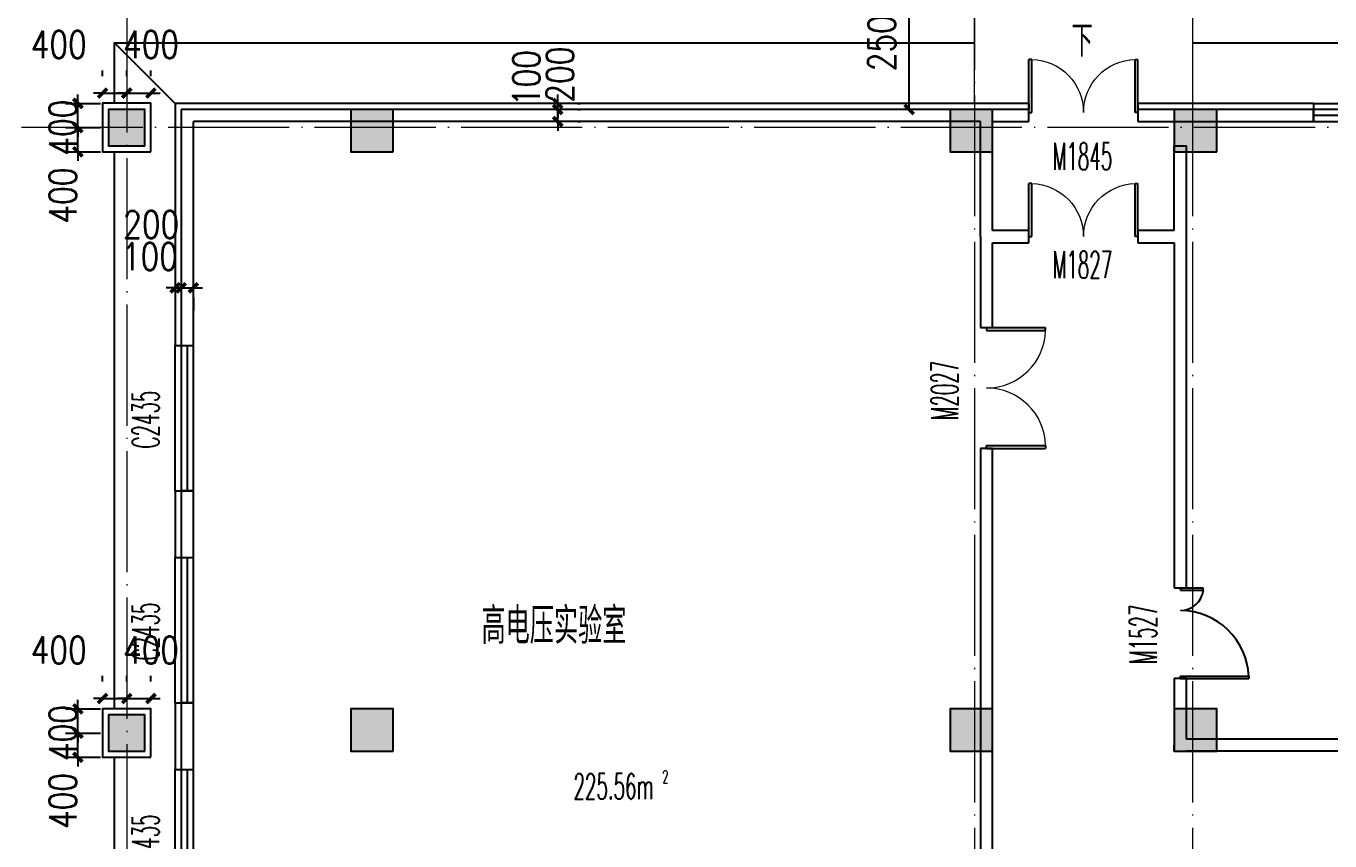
# Model space of a CAD drawing. Extents: x 1417642 to 3570900, y 124798 to 1191112.
# Drawn here: x 1438217 to 1459748, y 737352 to 750811 of the extents above; entities that cross this region are included whole.
import ezdxf

# ---------------------------------------------------------------- set-up
doc = ezdxf.new("R2010")
doc.units = 0
doc.header["$LTSCALE"] = 1000
doc.header["$MEASUREMENT"] = 0
doc.linetypes.add('DOTE', pattern=[2.42, 2, -0.2, 0.02, -0.2])
doc.layers.get('0').update_dxf_attribs({"linetype": 'CONTINUOUS'})
doc.layers.get('Defpoints').update_dxf_attribs({"linetype": 'CONTINUOUS'})
for name, color, linetype in [('colu', 2, 'CONTINUOUS'), ('DOTE', 1, 'DOTE'), ('PUB_DIM', 3, 'CONTINUOUS'), ('PUB_TEXT', 40, 'CONTINUOUS'), ('SPACE', 7, 'CONTINUOUS'), ('STAIR', 2, 'CONTINUOUS'), ('SURFACE', 6, 'CONTINUOUS'), ('tiaozheng', 20, 'CONTINUOUS'), ('WALL', 4, 'CONTINUOUS'), ('WINDOW', 2, 'CONTINUOUS'), ('WINDOW_TEXT', 7, 'CONTINUOUS'), ('填充', 252, 'CONTINUOUS'), ('屋面轮廓', 101, 'CONTINUOUS'), ('柱填充', 8, 'CONTINUOUS'), ('立面造型', 40, 'CONTINUOUS')]:
    doc.layers.add(name, color=color, linetype=linetype)
doc.styles.add('_TCH_DIM', font='ROMANS', dxfattribs={"width": 0.7, "bigfont": 'Z'})
doc.styles.add('_TCH_SPACE', font='ROMANS', dxfattribs={"width": 0.7, "height": 5, "bigfont": 'Z'})
doc.styles.add('_TCH_WINDOW', font='ROMANS.shx', dxfattribs={"width": 0.7, "height": 400, "bigfont": 'Z.shx'})
doc.styles.add('DIM_FONT', font='SIMPLEX.shx', dxfattribs={"width": 0.8})
doc.dimstyles.new('DIMN150', dxfattribs={"dimscale": 1.5, "dimtxt": 300, "dimasz": 100, "dimexe": 250, "dimexo": 300, "dimgap": 150, "dimtad": 1, "dimdec": 0, "dimzin": 0, "dimdsep": 46, "dimtxsty": 'DIM_FONT', "dimblk": 'ARCHTICK', "dimcen": 0.09, "dimdle": 1.5, "dimclrt": 7, "dimazin": 2, "dimtfac": 1, "dimtdec": 0, "dimtix": 1, "dimtmove": 2, "dimatfit": 3, "dimldrblk": 'ARCHTICK', "dimfxl": 1, "dimtolj": 1, "dimtzin": 0, "dimarcsym": 0})

# ---------------------------------------------------------------- blocks, each defined once
blk = doc.blocks.new('e')
at = {"layer": '柱填充'}
h = blk.add_hatch(color=256, dxfattribs=at)
h.paths.add_polyline_path([(1540396, 673470), (1540396, 674070), (1539796, 674070), (1539796, 673470)])
h.paths.add_polyline_path([(1540396, 663470), (1540396, 664070), (1539796, 664070), (1539796, 663470)])
h.paths.add_polyline_path([(1540396, 659870), (1540396, 660470), (1539796, 660470), (1539796, 659870)])
h.paths.add_polyline_path([(1540396, 651870), (1540396, 652470), (1539796, 652470), (1539796, 651870)])
h.paths.add_polyline_path([(1540396, 643870), (1540396, 644470), (1539796, 644470), (1539796, 643870)])
h.paths.add_polyline_path([(1540396, 635870), (1540396, 636470), (1539796, 636470), (1539796, 635870)])
h.paths.add_polyline_path([(1540396, 627870), (1540396, 628470), (1539796, 628470), (1539796, 627870)])
h.paths.add_polyline_path([(1540396, 619870), (1540396, 620470), (1539796, 620470), (1539796, 619870)])
h.paths.add_polyline_path([(1540396, 611870), (1540396, 612470), (1539796, 612470), (1539796, 611870)])
h.paths.add_polyline_path([(1540396, 603870), (1540396, 604470), (1539796, 604470), (1539796, 603870)])
h.paths.add_polyline_path([(1540396, 595870), (1540396, 596470), (1539796, 596470), (1539796, 595870)])
h.paths.add_polyline_path([(1611246, 673470), (1611246, 674070), (1610646, 674070), (1610646, 673470)])
h.paths.add_polyline_path([(1602046, 673370), (1602046, 674070), (1601346, 674070), (1601346, 673370)])
h.paths.add_polyline_path([(1594046, 673370), (1594046, 674070), (1593346, 674070), (1593346, 673370)])
h.paths.add_polyline_path([(1586046, 673370), (1586046, 674070), (1585346, 674070), (1585346, 673370)])
h.paths.add_polyline_path([(1578046, 673370), (1578046, 674070), (1577346, 674070), (1577346, 673370)])
h.paths.add_polyline_path([(1568046, 673370), (1568046, 674070), (1567346, 674070), (1567346, 673370)])
h.paths.add_polyline_path([(1558096, 673370), (1558096, 674070), (1557396, 674070), (1557396, 673370)])
h.paths.add_polyline_path([(1554396, 673370), (1554396, 674070), (1553696, 674070), (1553696, 673370)])
h.paths.add_polyline_path([(1544496, 673370), (1544496, 674070), (1543796, 674070), (1543796, 673370)])
h.paths.add_polyline_path([(1611246, 664070), (1610546, 664070), (1610546, 663470), (1611246, 663470)])
h.paths.add_polyline_path([(1602096, 663470), (1602096, 664270), (1601296, 664270), (1601296, 663470)])
h.paths.add_polyline_path([(1594096, 663470), (1594096, 664270), (1593296, 664270), (1593296, 663470)])
h.paths.add_polyline_path([(1586096, 663470), (1586096, 664270), (1585296, 664270), (1585296, 663470)])
h.paths.add_polyline_path([(1578096, 663470), (1578096, 664270), (1577296, 664270), (1577296, 663470)])
h.paths.add_polyline_path([(1568096, 663470), (1568096, 664270), (1567296, 664270), (1567296, 663470)])
h.paths.add_polyline_path([(1558096, 663470), (1558096, 664170), (1557396, 664170), (1557396, 663470)])
h.paths.add_polyline_path([(1554396, 663470), (1554396, 664170), (1553696, 664170), (1553696, 663470)])
h.paths.add_polyline_path([(1544496, 663470), (1544496, 664170), (1543796, 664170), (1543796, 663470)])
h.paths.add_polyline_path([(1611246, 660470), (1610546, 660470), (1610546, 659870), (1611246, 659870)])
h.paths.add_polyline_path([(1602046, 659770), (1602046, 660470), (1601346, 660470), (1601346, 659770)])
h.paths.add_polyline_path([(1594046, 659770), (1594046, 660470), (1593346, 660470), (1593346, 659770)])
h.paths.add_polyline_path([(1586046, 659770), (1586046, 660470), (1585346, 660470), (1585346, 659770)])
h.paths.add_polyline_path([(1578046, 659770), (1578046, 660470), (1577346, 660470), (1577346, 659770)])
h.paths.add_polyline_path([(1568046, 659770), (1568046, 660470), (1567346, 660470), (1567346, 659770)])
h.paths.add_polyline_path([(1557996, 659870), (1557996, 660470), (1557396, 660470), (1557396, 659870)])
h.paths.add_polyline_path([(1554396, 659870), (1554396, 660470), (1553796, 660470), (1553796, 659870)])
h.paths.add_polyline_path([(1544496, 659770), (1544496, 660470), (1543796, 660470), (1543796, 659770)])
h.paths.add_polyline_path([(1611246, 651870), (1611246, 652470), (1610646, 652470), (1610646, 651870)])
h.paths.add_polyline_path([(1601996, 651870), (1601996, 652470), (1601396, 652470), (1601396, 651870)])
h.paths.add_polyline_path([(1593996, 651870), (1593996, 652470), (1593396, 652470), (1593396, 651870)])
h.paths.add_polyline_path([(1585996, 651870), (1585996, 652470), (1585396, 652470), (1585396, 651870)])
h.paths.add_polyline_path([(1577996, 651870), (1577996, 652470), (1577396, 652470), (1577396, 651870)])
h.paths.add_polyline_path([(1567996, 651820), (1567996, 652520), (1567296, 652520), (1567296, 651820)])
h.paths.add_polyline_path([(1558096, 651820), (1558096, 652520), (1557396, 652520), (1557396, 651820)])
h.paths.add_polyline_path([(1554396, 651820), (1554396, 652520), (1553696, 652520), (1553696, 651820)])
h.paths.add_polyline_path([(1544496, 652470), (1543796, 652470), (1543796, 651870), (1544496, 651870)])
h.paths.add_polyline_path([(1567996, 644470), (1567296, 644470), (1567296, 643870), (1567996, 643870)])
h.paths.add_polyline_path([(1558096, 643820), (1558096, 644520), (1557396, 644520), (1557396, 643820)])
h.paths.add_polyline_path([(1554396, 643820), (1554396, 644520), (1553696, 644520), (1553696, 643820)])
h.paths.add_polyline_path([(1544496, 644470), (1543796, 644470), (1543796, 643870), (1544496, 643870)])
h.paths.add_polyline_path([(1567996, 636470), (1567296, 636470), (1567296, 635870), (1567996, 635870)])
h.paths.add_polyline_path([(1558096, 635820), (1558096, 636520), (1557396, 636520), (1557396, 635820)])
h.paths.add_polyline_path([(1554396, 635820), (1554396, 636520), (1553696, 636520), (1553696, 635820)])
h.paths.add_polyline_path([(1544496, 636470), (1543796, 636470), (1543796, 635870), (1544496, 635870)])
h.paths.add_polyline_path([(1567996, 628470), (1567296, 628470), (1567296, 627870), (1567996, 627870)])
h.paths.add_polyline_path([(1558096, 627820), (1558096, 628520), (1557396, 628520), (1557396, 627820)])
h.paths.add_polyline_path([(1554396, 627820), (1554396, 628520), (1553696, 628520), (1553696, 627820)])
h.paths.add_polyline_path([(1544496, 628470), (1543796, 628470), (1543796, 627870), (1544496, 627870)])
h.paths.add_polyline_path([(1567996, 620470), (1567296, 620470), (1567296, 619870), (1567996, 619870)])
h.paths.add_polyline_path([(1558096, 619820), (1558096, 620520), (1557396, 620520), (1557396, 619820)])
h.paths.add_polyline_path([(1554396, 619820), (1554396, 620520), (1553696, 620520), (1553696, 619820)])
h.paths.add_polyline_path([(1544496, 620470), (1543796, 620470), (1543796, 619870), (1544496, 619870)])
h.paths.add_polyline_path([(1567996, 612470), (1567296, 612470), (1567296, 611870), (1567996, 611870)])
h.paths.add_polyline_path([(1558096, 611820), (1558096, 612520), (1557396, 612520), (1557396, 611820)])
h.paths.add_polyline_path([(1554396, 611820), (1554396, 612520), (1553696, 612520), (1553696, 611820)])
h.paths.add_polyline_path([(1544496, 612470), (1543796, 612470), (1543796, 611870), (1544496, 611870)])
h.paths.add_polyline_path([(1567996, 604470), (1567296, 604470), (1567296, 603870), (1567996, 603870)])
h.paths.add_polyline_path([(1558096, 603820), (1558096, 604520), (1557396, 604520), (1557396, 603820)])
h.paths.add_polyline_path([(1554396, 603820), (1554396, 604520), (1553696, 604520), (1553696, 603820)])
h.paths.add_polyline_path([(1544496, 604470), (1543796, 604470), (1543796, 603870), (1544496, 603870)])
h.paths.add_polyline_path([(1567996, 595870), (1567996, 596470), (1567396, 596470), (1567396, 595870)])
h.paths.add_polyline_path([(1557996, 595870), (1557996, 596470), (1557396, 596470), (1557396, 595870)])
h.paths.add_polyline_path([(1554396, 595870), (1554396, 596470), (1553796, 596470), (1553796, 595870)])
h.paths.add_polyline_path([(1544396, 595870), (1544396, 596470), (1543796, 596470), (1543796, 595870)])
at = {"layer": 'colu'}
for points in [[(1540396, 673470), (1540396, 674070), (1539796, 674070), (1539796, 673470)], [(1544496, 673370), (1544496, 674070), (1543796, 674070), (1543796, 673370)], [(1554396, 673370), (1554396, 674070), (1553696, 674070), (1553696, 673370)], [(1558096, 673370), (1558096, 674070), (1557396, 674070), (1557396, 673370)], [(1540396, 663470), (1540396, 664070), (1539796, 664070), (1539796, 663470)], [(1544496, 663470), (1544496, 664170), (1543796, 664170), (1543796, 663470)], [(1554396, 663470), (1554396, 664170), (1553696, 664170), (1553696, 663470)], [(1558096, 663470), (1558096, 664170), (1557396, 664170), (1557396, 663470)]]:
    blk.add_lwpolyline(points, close=True, dxfattribs=at)
blk = doc.blocks.new('_ArchTick')
at = {"color": 0, "linetype": 'ByBlock', "const_width": 0.4}
blk.add_lwpolyline([(-0.5, -0.5), (0.5, 0.5)], dxfattribs=at)
blk = doc.blocks.new('*D3349')
at = {"layer": 'Defpoints', "color": 0}
for p in [(1446875, 749433), (1446996, 749433), (1446875, 749233)]:
    blk.add_point(p, dxfattribs=at)
at = {"layer": 'PUB_DIM', "color": 0, "lineweight": -2}
for p, q in [((1446996, 749433), (1446996, 749583)), ((1446996, 749233), (1446996, 749433)), ((1447325, 749433), (1447371, 749433)), ((1446996, 749233), (1446996, 749083)), ((1447325, 749233), (1447371, 749233))]:
    blk.add_line(p, q, dxfattribs=at)
at = {"layer": 'PUB_DIM', "color": 0, "lineweight": -2, "xscale": 150, "yscale": 150, "zscale": 150}
for p, rotation in [((1446996, 749433), 270), ((1446996, 749233), 90)]:
    blk.add_blockref('_ArchTick', p, dxfattribs=dict(at, rotation=rotation))
at = {"layer": 'PUB_DIM', "color": 7, "insert": (1447034, 750009), "char_height": 450, "attachment_point": 5, "rotation": 90, "style": 'DIM_FONT'}
blk.add_mtext('\\A1;200', dxfattribs=at)
blk = doc.blocks.new('*D3350')
at = {"layer": 'Defpoints', "color": 0}
for p in [(1446875, 749533), (1446996, 749533), (1446875, 749433)]:
    blk.add_point(p, dxfattribs=at)
at = {"layer": 'PUB_DIM', "color": 0, "lineweight": -2}
for p, q in [((1446996, 749533), (1446996, 749683)), ((1446996, 749433), (1446996, 749533)), ((1447325, 749533), (1447371, 749533)), ((1446996, 749433), (1446996, 749283)), ((1447325, 749433), (1447371, 749433))]:
    blk.add_line(p, q, dxfattribs=at)
at = {"layer": 'PUB_DIM', "color": 0, "lineweight": -2, "xscale": 150, "yscale": 150, "zscale": 150}
for p, rotation in [((1446996, 749533), 270), ((1446996, 749433), 90)]:
    blk.add_blockref('_ArchTick', p, dxfattribs=dict(at, rotation=rotation))
at = {"layer": 'PUB_DIM', "color": 7, "insert": (1446478, 749951), "char_height": 450, "attachment_point": 5, "rotation": 90, "style": 'DIM_FONT'}
blk.add_mtext('\\A1;100', dxfattribs=at)
blk = doc.blocks.new('*D3355')
at = {"layer": 'Defpoints', "color": 0}
for p in [(1440779, 746772), (1440979, 746772), (1440979, 746487)]:
    blk.add_point(p, dxfattribs=at)
at = {"layer": 'PUB_DIM', "color": 0, "lineweight": -2}
for p, q in [((1440779, 746487), (1440629, 746487)), ((1440779, 746487), (1440979, 746487)), ((1440779, 746322), (1440779, 746112)), ((1440979, 746487), (1441129, 746487)), ((1440979, 746322), (1440979, 746112))]:
    blk.add_line(p, q, dxfattribs=at)
at = {"layer": 'PUB_DIM', "color": 0, "lineweight": -2, "xscale": 150, "yscale": 150, "zscale": 150}
blk.add_blockref('_ArchTick', (1440779, 746487), dxfattribs=at)
at = {"layer": 'PUB_DIM', "color": 0, "lineweight": -2, "xscale": 150, "yscale": 150, "zscale": 150, "rotation": 180}
blk.add_blockref('_ArchTick', (1440979, 746487), dxfattribs=at)
at = {"layer": 'PUB_DIM', "color": 7, "insert": (1440283, 747535), "char_height": 450, "attachment_point": 5, "style": 'DIM_FONT'}
blk.add_mtext('\\A1;200', dxfattribs=at)
blk = doc.blocks.new('*D3356')
at = {"layer": 'Defpoints', "color": 0}
for p in [(1440679, 746772), (1440779, 746772), (1440779, 746487)]:
    blk.add_point(p, dxfattribs=at)
at = {"layer": 'PUB_DIM', "color": 0, "lineweight": -2}
for p, q in [((1440679, 746487), (1440529, 746487)), ((1440679, 746487), (1440779, 746487)), ((1440679, 746322), (1440679, 746112)), ((1440779, 746487), (1440929, 746487)), ((1440779, 746322), (1440779, 746112))]:
    blk.add_line(p, q, dxfattribs=at)
at = {"layer": 'PUB_DIM', "color": 0, "lineweight": -2, "xscale": 150, "yscale": 150, "zscale": 150}
blk.add_blockref('_ArchTick', (1440679, 746487), dxfattribs=at)
at = {"layer": 'PUB_DIM', "color": 0, "lineweight": -2, "xscale": 150, "yscale": 150, "zscale": 150, "rotation": 180}
blk.add_blockref('_ArchTick', (1440779, 746487), dxfattribs=at)
at = {"layer": 'PUB_DIM', "color": 7, "insert": (1440261, 747005), "char_height": 450, "attachment_point": 5, "style": 'DIM_FONT'}
blk.add_mtext('\\A1;100', dxfattribs=at)
blk = doc.blocks.new('*D3381')
at = {"layer": 'Defpoints', "color": 0}
for p in [(1438415, 749133), (1439072, 749133), (1438415, 748733)]:
    blk.add_point(p, dxfattribs=at)
at = {"layer": 'PUB_DIM', "color": 0, "lineweight": -2}
for p, q in [((1438865, 749133), (1439447, 749133)), ((1439072, 749133), (1439072, 749283)), ((1439072, 748733), (1439072, 749133)), ((1438865, 748733), (1439447, 748733)), ((1439072, 748733), (1439072, 748583))]:
    blk.add_line(p, q, dxfattribs=at)
at = {"layer": 'PUB_DIM', "color": 0, "lineweight": -2, "xscale": 150, "yscale": 150, "zscale": 150}
for p, rotation in [((1439072, 749133), 270), ((1439072, 748733), 90)]:
    blk.add_blockref('_ArchTick', p, dxfattribs=dict(at, rotation=rotation))
at = {"layer": 'PUB_DIM', "color": 7, "insert": (1438822, 748011), "char_height": 450, "attachment_point": 5, "rotation": 90, "style": 'DIM_FONT'}
blk.add_mtext('\\A1;400', dxfattribs=at)
blk = doc.blocks.new('*D3382')
at = {"layer": 'Defpoints', "color": 0}
for p in [(1438415, 749533), (1439072, 749533), (1438415, 749133)]:
    blk.add_point(p, dxfattribs=at)
at = {"layer": 'PUB_DIM', "color": 0, "lineweight": -2}
for p, q in [((1438865, 749533), (1439447, 749533)), ((1439072, 749533), (1439072, 749683)), ((1439072, 749133), (1439072, 749533)), ((1438865, 749133), (1439447, 749133)), ((1439072, 749133), (1439072, 748983))]:
    blk.add_line(p, q, dxfattribs=at)
at = {"layer": 'PUB_DIM', "color": 0, "lineweight": -2, "xscale": 150, "yscale": 150, "zscale": 150}
for p, rotation in [((1439072, 749533), 270), ((1439072, 749133), 90)]:
    blk.add_blockref('_ArchTick', p, dxfattribs=dict(at, rotation=rotation))
at = {"layer": 'PUB_DIM', "color": 7, "insert": (1438822, 749133), "char_height": 450, "attachment_point": 5, "rotation": 90, "style": 'DIM_FONT'}
blk.add_mtext('\\A1;400', dxfattribs=at)
blk = doc.blocks.new('*D3383')
at = {"layer": 'Defpoints', "color": 0}
for p in [(1439879, 749533), (1440279, 749704), (1440279, 749533)]:
    blk.add_point(p, dxfattribs=at)
at = {"layer": 'PUB_DIM', "color": 0, "lineweight": -2}
for p, q in [((1439879, 749983), (1439879, 750079)), ((1440279, 749983), (1440279, 750079)), ((1439879, 749704), (1439729, 749704)), ((1439879, 749704), (1440279, 749704)), ((1440279, 749704), (1440429, 749704))]:
    blk.add_line(p, q, dxfattribs=at)
at = {"layer": 'PUB_DIM', "color": 0, "lineweight": -2, "xscale": 150, "yscale": 150, "zscale": 150}
blk.add_blockref('_ArchTick', (1439879, 749704), dxfattribs=at)
at = {"layer": 'PUB_DIM', "color": 0, "lineweight": -2, "xscale": 150, "yscale": 150, "zscale": 150, "rotation": 180}
blk.add_blockref('_ArchTick', (1440279, 749704), dxfattribs=at)
at = {"layer": 'PUB_DIM', "color": 7, "insert": (1440279, 750505), "char_height": 450, "attachment_point": 5, "style": 'DIM_FONT'}
blk.add_mtext('\\A1;400', dxfattribs=at)
blk = doc.blocks.new('*D3384')
at = {"layer": 'Defpoints', "color": 0}
for p in [(1439479, 749533), (1439879, 749704), (1439879, 749533)]:
    blk.add_point(p, dxfattribs=at)
at = {"layer": 'PUB_DIM', "color": 0, "lineweight": -2}
for p, q in [((1439479, 749983), (1439479, 750079)), ((1439879, 749983), (1439879, 750079)), ((1439479, 749704), (1439329, 749704)), ((1439479, 749704), (1439879, 749704)), ((1439879, 749704), (1440029, 749704))]:
    blk.add_line(p, q, dxfattribs=at)
at = {"layer": 'PUB_DIM', "color": 0, "lineweight": -2, "xscale": 150, "yscale": 150, "zscale": 150}
blk.add_blockref('_ArchTick', (1439479, 749704), dxfattribs=at)
at = {"layer": 'PUB_DIM', "color": 0, "lineweight": -2, "xscale": 150, "yscale": 150, "zscale": 150, "rotation": 180}
blk.add_blockref('_ArchTick', (1439879, 749704), dxfattribs=at)
at = {"layer": 'PUB_DIM', "color": 7, "insert": (1438756, 750505), "char_height": 450, "attachment_point": 5, "style": 'DIM_FONT'}
blk.add_mtext('\\A1;400', dxfattribs=at)
blk = doc.blocks.new('*D3385')
at = {"layer": 'Defpoints', "color": 0}
for p in [(1440279, 739704), (1439879, 739533), (1440279, 739533)]:
    blk.add_point(p, dxfattribs=at)
at = {"layer": 'PUB_DIM', "color": 0, "lineweight": -2}
for p, q in [((1439879, 739983), (1439879, 740079)), ((1440279, 739983), (1440279, 740079)), ((1439879, 739704), (1439729, 739704)), ((1439879, 739704), (1440279, 739704)), ((1440279, 739704), (1440429, 739704))]:
    blk.add_line(p, q, dxfattribs=at)
at = {"layer": 'PUB_DIM', "color": 0, "lineweight": -2, "xscale": 150, "yscale": 150, "zscale": 150}
blk.add_blockref('_ArchTick', (1439879, 739704), dxfattribs=at)
at = {"layer": 'PUB_DIM', "color": 0, "lineweight": -2, "xscale": 150, "yscale": 150, "zscale": 150, "rotation": 180}
blk.add_blockref('_ArchTick', (1440279, 739704), dxfattribs=at)
at = {"layer": 'PUB_DIM', "color": 7, "insert": (1440279, 740505), "char_height": 450, "attachment_point": 5, "style": 'DIM_FONT'}
blk.add_mtext('\\A1;400', dxfattribs=at)
blk = doc.blocks.new('*D3386')
at = {"layer": 'Defpoints', "color": 0}
for p in [(1439879, 739704), (1439479, 739533), (1439879, 739533)]:
    blk.add_point(p, dxfattribs=at)
at = {"layer": 'PUB_DIM', "color": 0, "lineweight": -2}
for p, q in [((1439479, 739983), (1439479, 740079)), ((1439879, 739983), (1439879, 740079)), ((1439479, 739704), (1439329, 739704)), ((1439479, 739704), (1439879, 739704)), ((1439879, 739704), (1440029, 739704))]:
    blk.add_line(p, q, dxfattribs=at)
at = {"layer": 'PUB_DIM', "color": 0, "lineweight": -2, "xscale": 150, "yscale": 150, "zscale": 150}
blk.add_blockref('_ArchTick', (1439479, 739704), dxfattribs=at)
at = {"layer": 'PUB_DIM', "color": 0, "lineweight": -2, "xscale": 150, "yscale": 150, "zscale": 150, "rotation": 180}
blk.add_blockref('_ArchTick', (1439879, 739704), dxfattribs=at)
at = {"layer": 'PUB_DIM', "color": 7, "insert": (1438756, 740505), "char_height": 450, "attachment_point": 5, "style": 'DIM_FONT'}
blk.add_mtext('\\A1;400', dxfattribs=at)
blk = doc.blocks.new('*D3387')
at = {"layer": 'Defpoints', "color": 0}
for p in [(1438415, 739133), (1439072, 739133), (1438415, 738733)]:
    blk.add_point(p, dxfattribs=at)
at = {"layer": 'PUB_DIM', "color": 0, "lineweight": -2}
for p, q in [((1439072, 739133), (1439072, 739283)), ((1438865, 739133), (1439447, 739133)), ((1439072, 738733), (1439072, 739133)), ((1438865, 738733), (1439447, 738733)), ((1439072, 738733), (1439072, 738583))]:
    blk.add_line(p, q, dxfattribs=at)
at = {"layer": 'PUB_DIM', "color": 0, "lineweight": -2, "xscale": 150, "yscale": 150, "zscale": 150}
for p, rotation in [((1439072, 739133), 270), ((1439072, 738733), 90)]:
    blk.add_blockref('_ArchTick', p, dxfattribs=dict(at, rotation=rotation))
at = {"layer": 'PUB_DIM', "color": 7, "insert": (1438822, 738011), "char_height": 450, "attachment_point": 5, "rotation": 90, "style": 'DIM_FONT'}
blk.add_mtext('\\A1;400', dxfattribs=at)
blk = doc.blocks.new('*D3388')
at = {"layer": 'Defpoints', "color": 0}
for p in [(1438415, 739533), (1439072, 739533), (1438415, 739133)]:
    blk.add_point(p, dxfattribs=at)
at = {"layer": 'PUB_DIM', "color": 0, "lineweight": -2}
for p, q in [((1439072, 739533), (1439072, 739683)), ((1438865, 739533), (1439447, 739533)), ((1439072, 739133), (1439072, 739533)), ((1438865, 739133), (1439447, 739133)), ((1439072, 739133), (1439072, 738983))]:
    blk.add_line(p, q, dxfattribs=at)
at = {"layer": 'PUB_DIM', "color": 0, "lineweight": -2, "xscale": 150, "yscale": 150, "zscale": 150}
for p, rotation in [((1439072, 739533), 270), ((1439072, 739133), 90)]:
    blk.add_blockref('_ArchTick', p, dxfattribs=dict(at, rotation=rotation))
at = {"layer": 'PUB_DIM', "color": 7, "insert": (1438822, 739133), "char_height": 450, "attachment_point": 5, "rotation": 90, "style": 'DIM_FONT'}
blk.add_mtext('\\A1;400', dxfattribs=at)
blk = doc.blocks.new('*D3615')
at = {"layer": 'Defpoints', "color": 0}
for p in [(1452799, 751933), (1453579, 751933), (1453579, 749433)]:
    blk.add_point(p, dxfattribs=at)
at = {"layer": 'PUB_DIM', "color": 0, "lineweight": -2}
for p, q in [((1453129, 751933), (1452424, 751933)), ((1452799, 749431), (1452799, 751935)), ((1453129, 749433), (1452424, 749433))]:
    blk.add_line(p, q, dxfattribs=at)
at = {"layer": 'PUB_DIM', "color": 0, "lineweight": -2, "xscale": 150, "yscale": 150, "zscale": 150}
for p, rotation in [((1452799, 751933), 90), ((1452799, 749433), 270)]:
    blk.add_blockref('_ArchTick', p, dxfattribs=dict(at, rotation=rotation))
at = {"layer": 'PUB_DIM', "color": 7, "insert": (1452349, 750683), "char_height": 450, "attachment_point": 5, "rotation": 90, "style": 'DIM_FONT'}
blk.add_mtext('\\A1;2500', dxfattribs=at)
blk = doc.blocks.new('$DorLib2D$00000002')
for p, q in [((-0.5, 0), (-0.5, 0.4875)), ((-0.475, 0.4875), (-0.5, 0.4875)), ((-0.475, 0), (-0.475, 0.4875)), ((0.475, 0), (0.475, 0.4875)), ((0.475, 0.4875), (0.5, 0.4875)), ((0.5, 0), (0.5, 0.4875)), ((-0.5, 0), (-0.475, 0)), ((0.5, 0), (0.475, 0))]:
    blk.add_line(p, q)
at = {"lineweight": 13}
for centre, start, end in [((-0.4875, 0), 0, 88.53072), ((0.4875, 0), 91.46928, 180)]:
    blk.add_arc(centre, 0.4875, start, end, dxfattribs=at)
blk = doc.blocks.new('$DorLib2D$00000225')
at = {"color": 0}
for p, q in [((0.475, -0.001), (0.475, 0.752)), ((0.475, 0.752), (0.5, 0.752)), ((0.5, -0.001), (0.5, 0.752)), ((-0.5, 0), (-0.5, 0.252)), ((-0.475, 0.252), (-0.5, 0.252)), ((-0.475, 0), (-0.475, 0.252)), ((-0.475, 0), (-0.5, 0)), ((0.475, -0.001), (0.5, -0.001))]:
    blk.add_line(p, q, dxfattribs=at)
for centre, radius, start, end in [((0.505, -0.002), 0.755, 92.2493, 179.7238), ((-0.501, 0.003), 0.251, 359.7899, 84.0974)]:
    blk.add_arc(centre, radius, start, end, dxfattribs=at)
blk = doc.blocks.new('$TCHSYS$WIN2D')
for p, q in [((-0.5, 0.5), (0.5, 0.5)), ((-0.5, 0.5), (-0.5, -0.5)), ((0.5, 0.5), (0.5, -0.5)), ((0.5, 0.1667), (-0.5, 0.1667)), ((0.5, -0.1667), (-0.5, -0.1667)), ((-0.5, -0.5), (0.5, -0.5))]:
    blk.add_line(p, q)

msp = doc.modelspace()

# ---------------------------------------------------------------- linework, layer by layer
at = {"layer": 'DOTE', "lineweight": 0, "elevation": 0}
for points in [[(1453878.8, 754509.2), (1453878.8, 643548.7)], [(1457478.8, 754509.2), (1457478.8, 643548.7)], [(1439878.8, 753470.5), (1439878.8, 643548.7)], [(1597442.3, 749133.2), (1431709.3, 749133.2)]]:
    msp.add_lwpolyline(points, dxfattribs=at)
at = {"layer": 'STAIR', "lineweight": 0}
for p, q in [((1453878.8, 749533.2, 0), (1453878.8, 752232.9, 0)), ((1457478.8, 752232.9, 0), (1457478.8, 749533.2, 0))]:
    msp.add_line(p, q, dxfattribs=at)
at = {"layer": 'SURFACE'}
for p, q in [((1440678.8, 749533.2), (1440678.8, 745533.2)), ((1454078.8, 749533.2), (1440678.8, 749533.2)), ((1454778.8, 749533.2), (1454078.8, 749533.2)), ((1454778.8, 749533.2), (1454778.8, 749433.2)), ((1456578.8, 749533.2), (1456578.8, 749433.2)), ((1459478.8, 749533.2), (1456578.8, 749533.2)), ((1459478.8, 749533.2), (1459478.8, 749433.2)), ((1440678.8, 745533.2), (1440778.8, 745533.2)), ((1440678.8, 743133.2), (1440778.8, 743133.2)), ((1440678.8, 743133.2), (1440678.8, 742033.2)), ((1440678.8, 742033.2), (1440778.8, 742033.2)), ((1440678.8, 739633.2), (1440778.8, 739633.2)), ((1440678.8, 739633.2), (1440678.8, 738533.2)), ((1440678.8, 738533.2), (1440778.8, 738533.2))]:
    msp.add_line(p, q, dxfattribs=at)
at = {"layer": 'WALL'}
for p, q in [((1440778.8, 749433.2), (1440778.8, 745533.2)), ((1454078.8, 749433.2), (1440778.8, 749433.2)), ((1454778.8, 749433.2), (1454078.8, 749433.2)), ((1454778.8, 749233.2), (1454778.8, 749433.2)), ((1459478.8, 749433.2), (1456578.8, 749433.2)), ((1456578.8, 749433.2), (1456578.8, 749233.2)), ((1459478.8, 749233.2), (1459478.8, 749433.2)), ((1440978.8, 745533.2), (1440978.8, 749233.2)), ((1453978.8, 749233.2), (1440978.8, 749233.2)), ((1453978.8, 747333.2), (1453978.8, 749233.2)), ((1454178.8, 749233.2), (1454778.8, 749233.2)), ((1454178.8, 747433.2), (1454178.8, 749233.2)), ((1456578.8, 749233.2), (1459478.8, 749233.2)), ((1457178.8, 747433.2), (1457178.8, 748833.2)), ((1457178.8, 748833.2), (1457378.8, 748833.2)), ((1457378.8, 747333.2), (1457378.8, 748833.2)), ((1454778.8, 747433.2), (1454178.8, 747433.2)), ((1454778.8, 747233.2), (1454778.8, 747433.2)), ((1457178.8, 747433.2), (1456578.8, 747433.2)), ((1456578.8, 747433.2), (1456578.8, 747233.2)), ((1453978.8, 747333.2), (1453978.8, 745833.2)), ((1454178.8, 745833.2), (1454178.8, 747233.2)), ((1454178.8, 747233.2), (1454778.8, 747233.2)), ((1456578.8, 747233.2), (1457178.8, 747233.2)), ((1457178.8, 747233.2), (1457178.8, 741533.2)), ((1457378.8, 741533.2), (1457378.8, 747333.2)), ((1453978.8, 745833.2), (1454178.8, 745833.2)), ((1440778.8, 745533.2), (1440978.8, 745533.2)), ((1454178.8, 743833.2), (1453978.8, 743833.2)), ((1453978.8, 743833.2), (1453978.8, 734933.2)), ((1454178.8, 734933.2), (1454178.8, 743833.2)), ((1440778.8, 743133.2), (1440778.8, 742033.2)), ((1440978.8, 743133.2), (1440778.8, 743133.2)), ((1440978.8, 742033.2), (1440978.8, 743133.2)), ((1440778.8, 742033.2), (1440978.8, 742033.2)), ((1457178.8, 741533.2), (1457378.8, 741533.2)), ((1457378.8, 740033.2), (1457178.8, 740033.2)), ((1457178.8, 740033.2), (1457178.8, 738933.2)), ((1457378.8, 739033.2), (1457378.8, 740033.2)), ((1440778.8, 739633.2), (1440778.8, 738533.2)), ((1440978.8, 739633.2), (1440778.8, 739633.2)), ((1440978.8, 738533.2), (1440978.8, 739633.2)), ((1467478.8, 739033.2), (1457378.8, 739033.2)), ((1457178.8, 738833.2), (1457178.8, 738933.2)), ((1457178.8, 738833.2), (1457378.8, 738833.2)), ((1467478.8, 738833.2), (1457378.8, 738833.2)), ((1457378.8, 738833.2), (1457378.8, 738833.2)), ((1440778.8, 738533.2), (1440978.8, 738533.2))]:
    msp.add_line(p, q, dxfattribs=at)
at = {"layer": '屋面轮廓'}
msp.add_line((1440678.8, 749533.2, 0), (1439678.8, 750533.2, 0), dxfattribs=at)
at = {"layer": '屋面轮廓', "elevation": 0}
for points in [[(1439678.8, 749533.2), (1439678.8, 750533.2), (1453878.8, 750533.2)], [(1457478.8, 750533.2), (1467878.8, 750533.2)], [(1439678.8, 739533.2), (1439678.8, 748733.2)], [(1439678.8, 735934.8), (1439678.8, 738733.2)]]:
    msp.add_lwpolyline(points, dxfattribs=at)
at = {"layer": '立面造型', "elevation": 0}
for points in [[(1440278.8, 748734.8), (1440278.8, 749534.8), (1439478.8, 749534.8), (1439478.8, 748734.8)], [(1440278.8, 738734.8), (1440278.8, 739534.8), (1439478.8, 739534.8), (1439478.8, 738734.8)]]:
    msp.add_lwpolyline(points, close=True, dxfattribs=at)

# ---------------------------------------------------------------- block references
at = {"layer": 'tiaozheng', "color": 2}
msp.add_blockref('e', (-100217.4, 75363.3, 0), dxfattribs=at)
at = {"layer": 'WINDOW', "lineweight": 0}
ref = msp.add_blockref('$DorLib2D$00000002', (1455678.8, 749383.2), dxfattribs=dict(at, xscale=1800, yscale=-1800, zscale=1800, rotation=180.0000000000113))
ref.add_attrib('A', 'M1845', (1455169.6, 748436.2), dxfattribs={"layer": 'WINDOW_TEXT', "lineweight": 0, "height": 446.25, "style": '_TCH_WINDOW', "width": 0.494118})
at = {"layer": 'WINDOW', "color": 2}
ref = msp.add_blockref('$TCHSYS$WIN2D', (1460678.8, 749383.2), dxfattribs=dict(at, xscale=-2400, yscale=-300, zscale=-2400, rotation=180.0000000000113))
ref.add_attrib('A', 'C2435', (1460180.1, 749710.1), dxfattribs={"layer": 'WINDOW_TEXT', "color": 2, "height": 446.25, "style": '_TCH_WINDOW', "width": 0.494118})
at = {"layer": 'WINDOW', "lineweight": 0}
ref = msp.add_blockref('$DorLib2D$00000002', (1455678.8, 747333.2), dxfattribs=dict(at, xscale=1800, yscale=-1800, zscale=1800, rotation=180))
ref.add_attrib('A', 'M1827', (1455169.6, 746647.6), dxfattribs={"layer": 'WINDOW_TEXT', "lineweight": 0, "height": 446.25, "style": '_TCH_WINDOW', "width": 0.494118})
ref = msp.add_blockref('$DorLib2D$00000002', (1454078.8, 744833.2), dxfattribs=dict(at, xscale=-2000, yscale=-2000, zscale=-2000, rotation=90))
ref.add_attrib('A', 'M2027', (1453607.5, 744300.4), dxfattribs={"layer": 'WINDOW_TEXT', "lineweight": 0, "height": 446.25, "rotation": 90, "style": '_TCH_WINDOW', "width": 0.494118})
at = {"layer": 'WINDOW', "color": 2}
ref = msp.add_blockref('$TCHSYS$WIN2D', (1440828.8, 744333.2), dxfattribs=dict(at, xscale=-2400, yscale=-300, zscale=-2400, rotation=270))
ref.add_attrib('A', 'C2435', (1440416.1, 743834.5), dxfattribs={"layer": 'WINDOW_TEXT', "color": 2, "height": 446.25, "rotation": 90, "style": '_TCH_WINDOW', "width": 0.494118})
ref = msp.add_blockref('$TCHSYS$WIN2D', (1440828.8, 740833.2), dxfattribs=dict(at, xscale=-2400, yscale=-300, zscale=-2400, rotation=270))
ref.add_attrib('A', 'C2435', (1440416.1, 740334.5), dxfattribs={"layer": 'WINDOW_TEXT', "color": 2, "height": 446.25, "rotation": 90, "style": '_TCH_WINDOW', "width": 0.494118})
at = {"layer": 'WINDOW', "lineweight": 0}
ref = msp.add_blockref('$DorLib2D$00000225', (1457278.8, 740783.2), dxfattribs=dict(at, xscale=-1500, yscale=-1500, zscale=-1500, rotation=90))
ref.add_attrib('A', 'M1527', (1456887.5, 740274), dxfattribs={"layer": 'WINDOW_TEXT', "lineweight": 0, "height": 446.25, "rotation": 90, "style": '_TCH_WINDOW', "width": 0.494118})
at = {"layer": 'WINDOW', "color": 2}
ref = msp.add_blockref('$TCHSYS$WIN2D', (1440828.8, 737333.2), dxfattribs=dict(at, xscale=-2400, yscale=-300, zscale=-2400, rotation=270))
ref.add_attrib('A', 'C2435', (1440416.1, 736834.5), dxfattribs={"layer": 'WINDOW_TEXT', "color": 2, "height": 446.25, "rotation": 90, "style": '_TCH_WINDOW', "width": 0.494118})

# ---------------------------------------------------------------- texts
at = {"layer": 'PUB_TEXT', "style": '_TCH_DIM', "width": 0.7}
msp.add_text('下', height=525, dxfattribs=at).set_placement((1455482.9, 750302.9, 0))
at = {"layer": 'SPACE', "style": '_TCH_SPACE', "width": 0.525}
for s, height, p in [('225.56m', 420, (1447256.6, 738043.5, 0)), ('2', 210, (1448726.6, 738306, 0))]:
    msp.add_text(s, height=height, dxfattribs=at).set_placement(p)
at = {"layer": '填充', "insert": (1445736.9, 741204.1), "char_height": 600, "width": 5193.527, "attachment_point": 1, "style": '_TCH_WINDOW'}
msp.add_mtext('高电压实验室', dxfattribs=at)

# ---------------------------------------------------------------- dimensions: what is measured, and where the dimension line sits
at = {"layer": 'PUB_DIM'}
dim = msp.add_aligned_dim(p1=(1453579.2, 749433.2), p2=(1453579.2, 751932.9), distance=780.2, dimstyle='DIMN150', dxfattribs=at)
dim.commit()
dim.dimension.update_dxf_attribs({"geometry": '*D3615', "text_midpoint": (1452349, 750683.1)})
for base, p1, p2, angle, picture, middle in [((1439878.8, 749703.6), (1439478.8, 749533.2), (1439878.8, 749533.2), 0, '*D3384', (1438756.3, 750504.8)), ((1440278.8, 749703.6), (1439878.8, 749533.2), (1440278.8, 749533.2), 0, '*D3383', (1440278.8, 750504.8)), ((1446995.8, 749533.2), (1446875.4, 749433.2), (1446875.4, 749533.2), 90, '*D3350', (1446478.3, 749951)), ((1446995.8, 749433.2), (1446875.4, 749233.2), (1446875.4, 749433.2), 90, '*D3349', (1447033.8, 750009)), ((1439071.7, 749533.2), (1438414.9, 749133.2), (1438414.9, 749533.2), 90, '*D3382', (1438822.1, 749133.2)), ((1439071.7, 749133.2), (1438414.9, 748733.2), (1438414.9, 749133.2), 90, '*D3381', (1438822.1, 748010.7)), ((1440978.8, 746487.2), (1440778.8, 746771.9), (1440978.8, 746771.9), 360, '*D3355', (1440283, 747535.1)), ((1440778.8, 746487.2), (1440678.8, 746771.9), (1440778.8, 746771.9), 360, '*D3356', (1440261.1, 747004.7)), ((1439878.8, 739703.6), (1439478.8, 739533.2), (1439878.8, 739533.2), 0, '*D3386', (1438756.3, 740504.8)), ((1440278.8, 739703.6), (1439878.8, 739533.2), (1440278.8, 739533.2), 0, '*D3385', (1440278.8, 740504.8)), ((1439071.7, 739533.2), (1438414.9, 739133.2), (1438414.9, 739533.2), 90, '*D3388', (1438822.1, 739133.2)), ((1439071.7, 739133.2), (1438414.9, 738733.2), (1438414.9, 739133.2), 90, '*D3387', (1438822.1, 738010.7))]:
    dim = msp.add_linear_dim(base=base, p1=p1, p2=p2, angle=angle, dimstyle='DIMN150', dxfattribs=at)
    dim.commit()
    dim.dimension.update_dxf_attribs({"geometry": picture, "text_midpoint": middle, "dimtype": 129})

doc.saveas('drawing.dxf')
